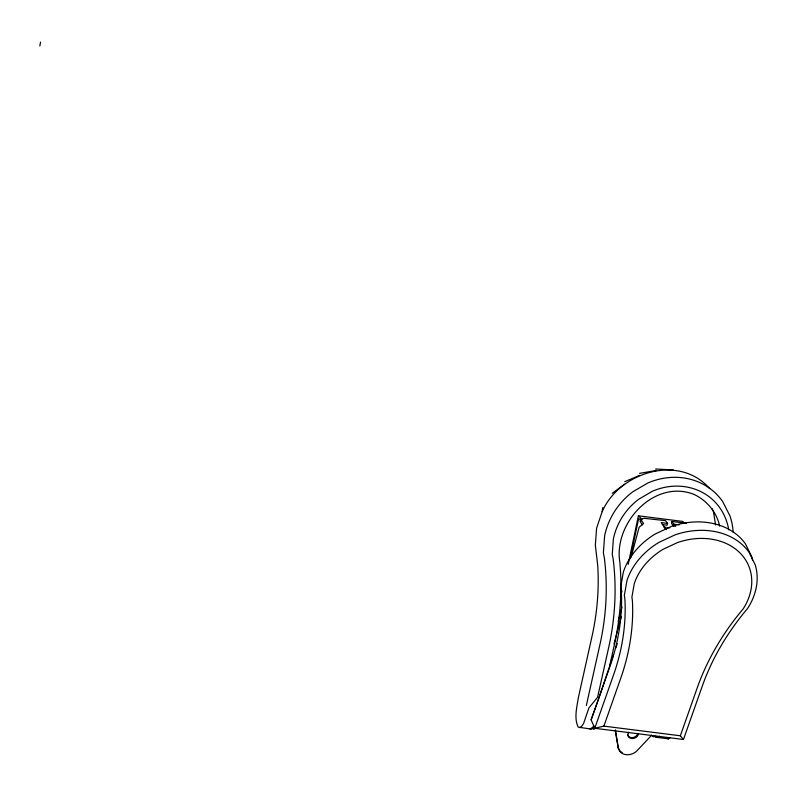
<?xml version="1.0" encoding="UTF-8"?>
<svg xmlns="http://www.w3.org/2000/svg" width="797" height="797" viewBox="0 0 797 797"><rect width="100%" height="100%" fill="white"/><g stroke="black" fill="none" stroke-linecap="round" stroke-linejoin="round"><path stroke-width="1.2" d="M593.944 725.957L590.826 729.036L578.204 727.153C573.84 718.077 576.918 707.298 578.323 697.793L591.972 636.554A262.014 236.729 -46.3 0 0 597.76 565.81L595.349 545.238L596.594 528.202L602.173 511.624L602.801 507.55M39.85 45.977L40.527 42.141M628.205 564.306L638.387 515.818L682.75 521.427L684.543 523.141M630.168 558.876L638.646 518.419L641.216 520.879M586.353 705.475L600.011 644.225A262.014 236.729 -46.3 0 0 604.365 558L603.379 552.919L604.624 535.883A68.363 61.767 -46.3 0 1 632.579 491.918L647.861 482.992A68.363 61.767 -46.3 0 1 722.59 501.413L729.972 515.928A68.363 61.767 -46.3 0 1 733.16 532.266M609.775 665.375L614.338 644.883A274.816 248.295 -46.3 0 0 619.787 561.855C613.6 522.932 654.616 478.519 694.317 494.519L694.526 494.648C707.098 500.715 716.802 512.511 719.691 526.199M662.327 524.595L667.079 525.193L667.567 523.4L665.625 520.66L644.066 518.289L640.698 519.365L640.101 521.567L642.432 524.854M620.375 596.873L621.989 590.866M631.055 557.252L639.154 527.245L643.607 523.48L640.698 519.365M618.193 621.321L622.058 606.985M614.029 643.966L621.261 616.768M686.456 523.29L671.961 521.457L671.472 523.25L673.415 525.99L675.796 526.289M673.415 525.99L673.903 524.207L671.961 521.457M611.379 660.962L613.272 655.273M598.826 698.441L591.125 719.83L594.751 728.279L683.467 739.486L702.247 686.197A262.014 209.252 -23.2 0 1 747.526 608.559A68.363 54.594 -23.2 0 0 755.267 564.973L748.991 552.172A68.363 54.594 -23.2 0 0 674.979 534.887L658.82 542.448A68.363 54.594 -23.2 0 0 627 580.405L624.36 595.269L624.938 599.733A262.014 209.252 -23.2 0 1 613.521 674.989L594.751 728.279L603.877 726.127L680.339 735.78L683.467 739.486M599.205 697.305L611 662.108M591.125 719.83L609.904 666.541A262.014 209.252 -23.2 0 0 621.321 591.284L620.743 586.821L623.384 571.957A68.363 54.594 -23.2 0 1 655.204 534L671.363 526.438A68.363 54.594 -23.2 0 1 745.364 543.723L751.651 556.525A68.363 54.594 -23.2 0 1 752.537 559.992M603.877 726.127L620.743 678.237A268.798 214.672 -23.2 0 0 632.419 600.998L631.911 597.013L634.292 583.593A61.698 49.275 -23.2 0 1 663.014 549.332L677.599 542.518A61.698 49.275 -23.2 0 1 744.338 558.049A61.777 49.334 -23.2 0 1 743.063 609.038L738.54 614.527A268.539 214.463 -23.2 0 0 697.216 687.901L680.339 735.78M602.173 511.624C619.438 471.954 679.233 453.623 709.679 488.581M594.881 726.864L591.753 729.056M651.747 735.113L637.231 750.495C632.19 756.233 620.504 756.831 618.402 748.124L615.414 730.012M612.226 493.313L624.549 484.247M594.542 727.133L592.52 728.538L590.806 728.368M579.758 727.641L581.581 726.436L583.534 723.616L588.913 707.915L597.581 697.295L608.699 647.393A268.798 242.856 -46.3 0 0 613.142 558.896L612.265 554.363L613.381 538.981A61.698 55.74 -46.3 0 1 638.616 499.301L652.404 491.241A61.738 55.78 -46.3 0 1 719.811 507.799A61.777 55.81 -46.3 0 1 728.757 529.925M656.041 736.986L657.605 737.474L659.418 736.259M657.605 737.474L668.474 738.849L670.297 737.633M624.758 481.647L639.822 475.311M593.526 729.285L595.329 728.607M655.373 736.199L653.57 736.866L652.105 735.88M655.353 737.095L657.156 736.418M639.563 473.358L656.489 470.439M655.612 468.995L673.415 469.961M655.981 736.597L657.694 736.767M667.567 523.4L661.221 522.603L666.182 529.616M673.903 524.207L679.183 524.874M667.448 527.584L669.749 527.873M666.92 738.361L668.474 738.849M589.272 728.558L590.826 729.036M622.377 752.936L619.887 750.923L618.183 747.994L615.204 730.281M666.531 529.577L663.991 527.146L666.242 527.305M638.387 515.818L641.983 519.255M712.03 508.566L713.494 511.813L715.596 525.024M617.994 747.178L618.402 748.124M637.849 733.758A5.469 4.364 -23.2 0 1 632.509 737.594L631.144 737.564A5.469 4.364 -23.2 0 1 627.598 734.714M638.507 733.519A5.469 4.364 -23.2 0 1 632.918 738.54L631.553 738.51A5.469 4.364 -23.2 0 1 628.753 732.174M617.207 643.617A264.893 196.49 -17.7 0 1 615.872 647.861"/></g></svg>
